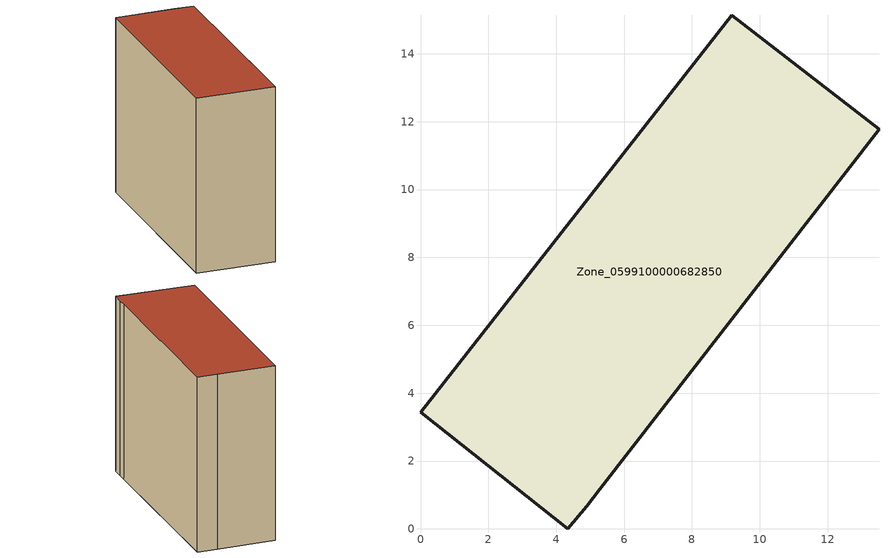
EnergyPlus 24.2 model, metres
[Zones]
Zone_0599100000682850
 floor ground (C_G): 9.17,15.14 12.41,12.64 13.51,11.78 5.28,1.17 4.89,0.66 4.35,0 0,3.43 z0
 wall outside (C_F): 4.35,0 4.89,0.66 5.28,1.17 13.51,11.78 12.41,12.64 9.17,15.14 0,3.43 4.35,0 z0:12.44
 roof outside (C_R): 12.41,12.64 9.17,15.14 0,3.43 4.35,0 4.89,0.66 5.28,1.17 13.51,11.78 z12.44
[BUILDING]
Pand.0599100000682850: North Axis=0; Terrain=City; Loads Convergence Tolerance Value=0.04; Temperature Convergence Tolerance Value=0.4; Solar Distribution=FullExterior; Maximum Number of Warmup Days=25; Minimum Number of Warmup Days=1
[Site:Location]
Rotterdam.The.Hague.AP_ZH_NLD Design_Conditions: Latitude=51.96; Longitude=4.45; Time Zone=1; Elevation=-4.5
[SITE:GROUNDTEMPERATURE:BUILDINGSURFACE]
18, 18, 18, 18, 18, 18, 18, 18, 18, 18, 18, 18
[MATERIAL] Thermal Absorptance=0.9; Solar Absorptance=0.7; Visible Absorptance=0.7
Name | Roughness | Thickness | Conductivity | Density | Specific Heat
G.TI.1946 | MediumSmooth | 0.15 | 1 | 540 | 1210
F.TI.1946 | Rough | 0.3 | 0.857143 | 1920 | 840
R.TI.1946 | MediumRough | 0.2 | 0.1 | 1500 | 1000
[CONSTRUCTION]
C_G: G.TI.1946
C_F: F.TI.1946
C_R: R.TI.1946
[ZONE]
Zone_0599100000682850: Type=1; Multiplier=1; Ceiling Height=Autocalculate; Volume=Autocalculate; Floor Area=autocalculate; Part of Total Floor Area=Yes
[ZONEINFILTRATION:DESIGNFLOWRATE]
Infil_Zone_0599100000682850: Zone or ZoneList or Space or SpaceList=Zone_0599100000682850; Schedule=AlwaysOn; Design Flow Rate Calculation Method=Flow/Area; Flow Rate per Floor Area=0.003; Constant Term Coefficient=1; Temperature Term Coefficient=0; Velocity Term Coefficient=0; Velocity Squared Term Coefficient=0
[HVACTEMPLATE:ZONE:IDEALLOADSAIRSYSTEM]
Zone_0599100000682850: Maximum Heating Supply Air Temperature=50; Minimum Cooling Supply Air Temperature=13; Maximum Heating Supply Air Humidity Ratio=0.0156; Minimum Cooling Supply Air Humidity Ratio=0.0077; Heating Limit=NoLimit; Cooling Limit=NoLimit; Dehumidification Control Type=ConstantSensibleHeatRatio; Cooling Sensible Heat Ratio=0.7; Dehumidification Setpoint=60; Humidification Control Type=None; Humidification Setpoint=30; Outdoor Air Method=None; Outdoor Air Flow Rate per Person=0.00944; Outdoor Air Flow Rate per Zone Floor Area=0; Outdoor Air Flow Rate per Zone=0; Demand Controlled Ventilation Type=None; Outdoor Air Economizer Type=NoEconomizer; Heat Recovery Type=None; Sensible Heat Recovery Effectiveness=0.7; Latent Heat Recovery Effectiveness=0.65
[ZONECONTROL:THERMOSTAT]
ThermostatControl_Zone_0599100000682850: Zone or ZoneList=Zone_0599100000682850; Control Type Schedule=DualSetpointControlType; Control 1=Thermostat_Zone_0599100000682850; Temperature Difference Between Cutout And Setpoint=0
[THERMOSTATSETPOINT:DUALSETPOINT]
Thermostat_Zone_0599100000682850: Heating Setpoint Temperature Schedule=HeatingSetpoint_Zone_0599100000682850; Cooling Setpoint Temperature Schedule=CoolingSetpoint_Zone_0599100000682850
[SCHEDULE:COMPACT]
HeatingSetpoint_Zone_0599100000682850: Through: 12/31, For: AllDays, Until: 24:00, 21
CoolingSetpoint_Zone_0599100000682850: Through: 12/31, For: AllDays, Until: 24:00, 24
DualSetpointControlType: Through: 12/31, For: AllDays, Until: 24:00, 4
AlwaysOn: Through: 12/31, For: AllDays, Until: 24:00, 1
